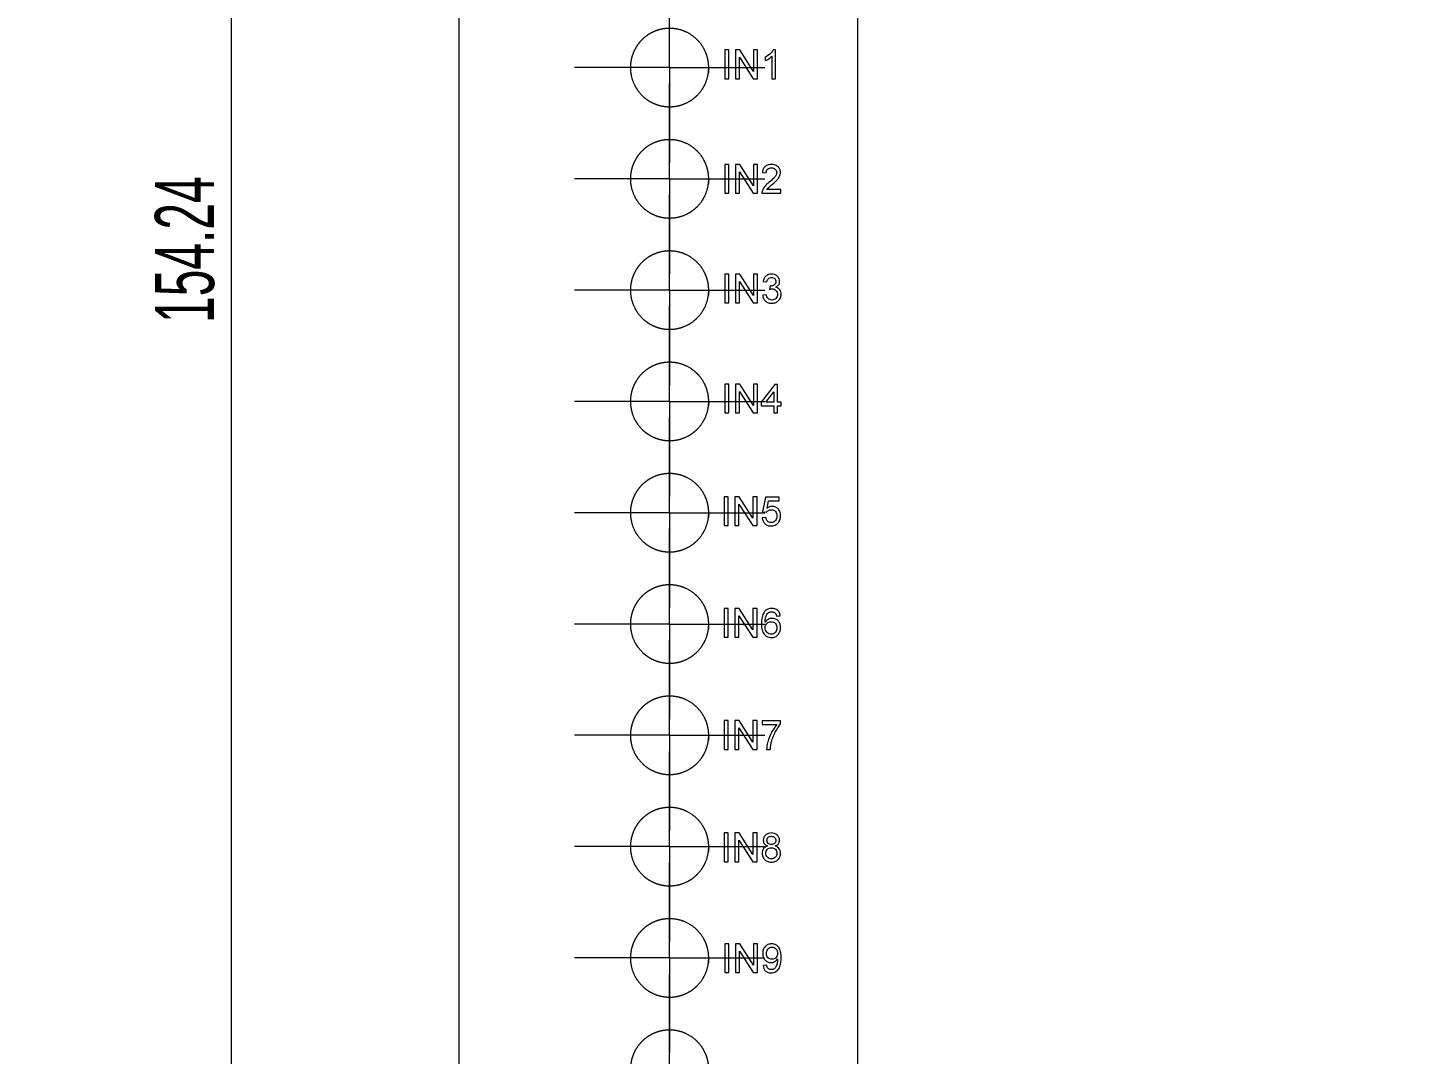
# Model space of a CAD drawing. Header units: millimetres. Extents: x -568 to 210, y 0 to 297.
# Drawn here: x 57.7 to 119.3, y 146.7 to 192.6 of the extents above; entities that cross this region are included whole.
import ezdxf

# ---------------------------------------------------------------- set-up
doc = ezdxf.new("R2010")
doc.units = ezdxf.units.MM
doc.styles.add('SLDTEXTSTYLE2', font='TXT', dxfattribs={"width": 0.605})
doc.dimstyles.new('SLDDIMSTYLE2', dxfattribs={"dimtxt": 2.568319, "dimasz": 3.5, "dimexe": 0, "dimexo": 0.0625, "dimgap": 0.64208, "dimtad": 2, "dimrnd": 1e-09, "dimzin": 12, "dimdsep": 46, "dimtxsty": 'SLDTEXTSTYLE2', "dimsah": 1, "dimcen": 0.09, "dimadec": 0, "dimazin": 0, "dimtfac": 1, "dimtofl": 0, "dimtmove": 0, "dimatfit": 3, "dimfxl": 1, "dimtolj": 1, "dimtzin": 12, "dimarcsym": 0})
doc.dimstyles.new('SLDDIMSTYLE4', dxfattribs={"dimtxt": 2.568319, "dimasz": 3.5, "dimexe": 0, "dimexo": 0.0625, "dimgap": 0.64208, "dimtad": 2, "dimrnd": 1e-09, "dimzin": 12, "dimdsep": 46, "dimtxsty": 'SLDTEXTSTYLE2', "dimblk1": 'NONE', "dimblk2": 'NONE', "dimsah": 1, "dimcen": 0.09, "dimadec": 0, "dimazin": 0, "dimtfac": 1, "dimtofl": 0, "dimtmove": 0, "dimatfit": 3, "dimldrblk": 'NONE', "dimfxl": 1, "dimtolj": 1, "dimtzin": 12, "dimarcsym": 0})

# ---------------------------------------------------------------- blocks, each defined once
blk = doc.blocks.new('*D5')
at = {"color": 7, "linetype": 'Continuous', "lineweight": 0}
for p, q in [((78.506, 255.585), (65.837, 255.585)), ((66.837, 255.585), (66.837, 101.342)), ((79.006, 101.342), (65.837, 101.342))]:
    blk.add_line(p, q, dxfattribs=at)
for points in [[(66.837, 255.585), (66.298, 252.085), (67.375, 252.085)], [(66.837, 101.342), (67.375, 104.842), (66.298, 104.842)]]:
    blk.add_solid(points, dxfattribs=at)
at = {"color": 7, "linetype": 'Continuous', "lineweight": 0, "insert": (63.426, 179.366), "char_height": 2.6458, "attachment_point": 1, "rotation": 90, "style": 'SLDTEXTSTYLE2'}
blk.add_mtext('154.24', dxfattribs=at)
blk = doc.blocks.new('SW_CENTERMARKSYMBOL_7')
at = {"color": 0, "linetype": 'Continuous', "lineweight": 0}
for p, q in [((0, 2.5), (0, 4.2494)), ((0, 0), (0, 2.5)), ((-2.5, 0), (-4.2494, 0)), ((0, 0), (-2.5, 0)), ((0, 0), (0, -2.5)), ((0, 0), (2.5, 0)), ((2.5, 0), (4.2494, 0)), ((0, -2.5), (0, -4.2494))]:
    blk.add_line(p, q, dxfattribs=at)
blk = doc.blocks.new('SW_CENTERMARKSYMBOL_8')
at = {"color": 0, "linetype": 'Continuous', "lineweight": 0}
for p, q in [((0, 2.5), (0, 4.2494)), ((0, 0), (0, 2.5)), ((-2.5, 0), (-4.2494, 0)), ((0, 0), (-2.5, 0)), ((0, 0), (0, -2.5)), ((0, 0), (2.5, 0)), ((2.5, 0), (4.2494, 0)), ((0, -2.5), (0, -4.2494))]:
    blk.add_line(p, q, dxfattribs=at)
blk = doc.blocks.new('SW_CENTERMARKSYMBOL_9')
at = {"color": 0, "linetype": 'Continuous', "lineweight": 0}
for p, q in [((0, 2.5), (0, 4.2494)), ((0, 0), (0, 2.5)), ((-2.5, 0), (-4.2494, 0)), ((0, 0), (-2.5, 0)), ((0, 0), (0, -2.5)), ((0, 0), (2.5, 0)), ((2.5, 0), (4.2494, 0)), ((0, -2.5), (0, -4.2494))]:
    blk.add_line(p, q, dxfattribs=at)
blk = doc.blocks.new('SW_CENTERMARKSYMBOL_10')
at = {"color": 0, "linetype": 'Continuous', "lineweight": 0}
for p, q in [((0, 2.5), (0, 4.2494)), ((0, 0), (0, 2.5)), ((-2.5, 0), (-4.2494, 0)), ((0, 0), (-2.5, 0)), ((0, 0), (0, -2.5)), ((0, 0), (2.5, 0)), ((2.5, 0), (4.2494, 0)), ((0, -2.5), (0, -4.2494))]:
    blk.add_line(p, q, dxfattribs=at)
blk = doc.blocks.new('SW_CENTERMARKSYMBOL_11')
at = {"color": 0, "linetype": 'Continuous', "lineweight": 0}
for p, q in [((0, 2.5), (0, 4.2494)), ((0, 0), (0, 2.5)), ((-2.5, 0), (-4.2494, 0)), ((0, 0), (-2.5, 0)), ((0, 0), (0, -2.5)), ((0, 0), (2.5, 0)), ((2.5, 0), (4.2494, 0)), ((0, -2.5), (0, -4.2494))]:
    blk.add_line(p, q, dxfattribs=at)
blk = doc.blocks.new('SW_CENTERMARKSYMBOL_12')
at = {"color": 0, "linetype": 'Continuous', "lineweight": 0}
for p, q in [((0, 2.5), (0, 4.2494)), ((0, 0), (0, 2.5)), ((-2.5, 0), (-4.2494, 0)), ((0, 0), (-2.5, 0)), ((0, 0), (0, -2.5)), ((0, 0), (2.5, 0)), ((2.5, 0), (4.2494, 0)), ((0, -2.5), (0, -4.2494))]:
    blk.add_line(p, q, dxfattribs=at)
blk = doc.blocks.new('SW_CENTERMARKSYMBOL_13')
at = {"color": 0, "linetype": 'Continuous', "lineweight": 0}
for p, q in [((0, 2.5), (0, 4.2494)), ((0, 0), (0, 2.5)), ((-2.5, 0), (-4.2494, 0)), ((0, 0), (-2.5, 0)), ((0, 0), (0, -2.5)), ((0, 0), (2.5, 0)), ((2.5, 0), (4.2494, 0)), ((0, -2.5), (0, -4.2494))]:
    blk.add_line(p, q, dxfattribs=at)
blk = doc.blocks.new('SW_CENTERMARKSYMBOL_14')
at = {"color": 0, "linetype": 'Continuous', "lineweight": 0}
for p, q in [((0, 2.5), (0, 4.2494)), ((0, 0), (0, 2.5)), ((-2.5, 0), (-4.2494, 0)), ((0, 0), (-2.5, 0)), ((0, 0), (0, -2.5)), ((0, 0), (2.5, 0)), ((2.5, 0), (4.2494, 0)), ((0, -2.5), (0, -4.2494))]:
    blk.add_line(p, q, dxfattribs=at)
blk = doc.blocks.new('SW_CENTERMARKSYMBOL_15')
at = {"color": 0, "linetype": 'Continuous', "lineweight": 0}
for p, q in [((0, 2.5), (0, 4.2494)), ((0, 0), (0, 2.5)), ((-2.5, 0), (-4.2494, 0)), ((0, 0), (-2.5, 0)), ((0, 0), (0, -2.5)), ((0, 0), (2.5, 0)), ((2.5, 0), (4.2494, 0)), ((0, -2.5), (0, -4.2494))]:
    blk.add_line(p, q, dxfattribs=at)
blk = doc.blocks.new('SW_CENTERMARKSYMBOL_28')
at = {"color": 0, "linetype": 'Continuous', "lineweight": 0}
for p, q in [((0, 2.5), (0, 4.2494)), ((0, 0), (0, 2.5)), ((-2.5, 0), (-4.2494, 0)), ((0, 0), (-2.5, 0)), ((0, 0), (0, -2.5)), ((0, 0), (2.5, 0)), ((2.5, 0), (4.2494, 0)), ((0, -2.5), (0, -4.2494))]:
    blk.add_line(p, q, dxfattribs=at)
blk = doc.blocks.new('*D37')
at = {"color": 7, "linetype": 'Continuous', "lineweight": 0, "attachment_point": 1, "rotation": 353.19613, "style": 'SLDTEXTSTYLE2'}
for s, insert, char_height in [('R', (122.812, 157.195), 2.646), ('719.48', (125.34, 156.894), 2.6458)]:
    blk.add_mtext(s, dxfattribs=dict(at, insert=insert, char_height=char_height))
blk = doc.blocks.new('_NONE')

msp = doc.modelspace()

# ---------------------------------------------------------------- linework, layer by layer
at = {"color": 7, "linetype": 'Continuous', "lineweight": 15}
for p, q in [((77.006, 236.185), (77.006, 104.291)), ((94.816, 236.185), (94.816, 104.291)), ((88.88, 191.553), (88.88, 190.269)), ((89.061, 191.553), (88.88, 191.553)), ((89.061, 190.269), (89.061, 191.553)), ((89.358, 191.553), (89.358, 190.269)), ((89.549, 191.553), (89.358, 191.553)), ((90.164, 190.595), (89.549, 191.553)), ((90.346, 191.553), (90.164, 191.553)), ((90.164, 191.553), (90.164, 190.595)), ((90.346, 190.269), (90.346, 191.553)), ((91.152, 191.553), (91.046, 191.553)), ((91.152, 190.269), (91.152, 191.553)), ((89.539, 191.227), (90.154, 190.269)), ((89.539, 190.269), (89.539, 191.227)), ((90.691, 191.232), (90.691, 191.081)), ((90.988, 191.27), (90.988, 190.269)), ((88.88, 190.269), (89.061, 190.269)), ((89.358, 190.269), (89.539, 190.269)), ((90.154, 190.269), (90.346, 190.269)), ((90.988, 190.269), (91.152, 190.269)), ((88.88, 186.439), (88.88, 185.155)), ((89.061, 186.439), (88.88, 186.439)), ((89.061, 185.155), (89.061, 186.439)), ((89.358, 186.439), (89.358, 185.155)), ((89.549, 186.439), (89.358, 186.439)), ((89.539, 186.114), (90.154, 185.155)), ((89.539, 185.155), (89.539, 186.114)), ((90.164, 185.481), (89.549, 186.439)), ((90.346, 186.439), (90.164, 186.439)), ((90.164, 186.439), (90.164, 185.481)), ((90.346, 185.155), (90.346, 186.439)), ((90.56, 186.077), (90.724, 186.061)), ((91.383, 185.32), (90.755, 185.32)), ((91.383, 185.155), (91.383, 185.32)), ((88.88, 185.155), (89.061, 185.155)), ((89.358, 185.155), (89.539, 185.155)), ((90.154, 185.155), (90.346, 185.155)), ((90.543, 185.155), (91.383, 185.155)), ((88.88, 181.545), (88.88, 180.261)), ((89.061, 181.545), (88.88, 181.545)), ((89.061, 180.261), (89.061, 181.545)), ((89.358, 181.545), (89.358, 180.261)), ((89.549, 181.545), (89.358, 181.545)), ((89.539, 181.219), (90.154, 180.261)), ((89.539, 180.261), (89.539, 181.219)), ((90.164, 180.587), (89.549, 181.545)), ((90.164, 181.545), (90.164, 180.587)), ((90.346, 181.545), (90.164, 181.545)), ((90.346, 180.261), (90.346, 181.545)), ((90.592, 181.216), (90.757, 181.199)), ((90.904, 181.018), (90.887, 180.87)), ((90.741, 180.623), (90.576, 180.606)), ((88.88, 180.261), (89.061, 180.261)), ((89.358, 180.261), (89.539, 180.261)), ((90.154, 180.261), (90.346, 180.261)), ((88.88, 176.637), (88.88, 175.353)), ((89.061, 176.637), (88.88, 176.637)), ((89.061, 175.353), (89.061, 176.637)), ((89.358, 176.637), (89.358, 175.353)), ((89.549, 176.637), (89.358, 176.637)), ((89.539, 176.311), (90.154, 175.353)), ((89.539, 175.353), (89.539, 176.311)), ((90.164, 175.679), (89.549, 176.637)), ((90.164, 176.637), (90.164, 175.679)), ((90.346, 176.637), (90.164, 176.637)), ((90.346, 175.353), (90.346, 176.637)), ((91.119, 176.621), (90.51, 175.83)), ((90.713, 175.83), (91.07, 176.293)), ((91.07, 176.293), (91.07, 175.83)), ((91.235, 176.621), (91.119, 176.621)), ((91.235, 175.83), (91.235, 176.621)), ((90.51, 175.83), (90.51, 175.666)), ((90.51, 175.666), (91.07, 175.666)), ((91.07, 175.83), (90.713, 175.83)), ((91.07, 175.666), (91.07, 175.353)), ((91.399, 175.83), (91.235, 175.83)), ((91.235, 175.666), (91.399, 175.666)), ((91.235, 175.353), (91.235, 175.666)), ((91.399, 175.666), (91.399, 175.83)), ((88.88, 175.353), (89.061, 175.353)), ((89.358, 175.353), (89.539, 175.353)), ((90.154, 175.353), (90.346, 175.353)), ((91.07, 175.353), (91.235, 175.353)), ((88.857, 171.606), (88.857, 170.322)), ((89.038, 171.606), (88.857, 171.606)), ((89.038, 170.322), (89.038, 171.606)), ((89.526, 171.606), (89.335, 171.606)), ((89.335, 171.606), (89.335, 170.322)), ((89.516, 171.28), (90.131, 170.322)), ((89.516, 170.322), (89.516, 171.28)), ((90.141, 170.647), (89.526, 171.606)), ((90.323, 171.606), (90.141, 171.606)), ((90.141, 171.606), (90.141, 170.647)), ((90.323, 170.322), (90.323, 171.606)), ((90.701, 171.589), (90.57, 170.931)), ((91.31, 171.589), (90.701, 171.589)), ((90.77, 171.092), (90.836, 171.425)), ((90.836, 171.425), (91.31, 171.425)), ((91.31, 171.425), (91.31, 171.589)), ((90.718, 170.684), (90.553, 170.667)), ((90.57, 170.931), (90.734, 170.914)), ((88.857, 170.322), (89.038, 170.322)), ((89.335, 170.322), (89.516, 170.322)), ((90.131, 170.322), (90.323, 170.322)), ((89.038, 166.626), (88.857, 166.626)), ((88.857, 166.626), (88.857, 165.342)), ((89.038, 165.342), (89.038, 166.626)), ((89.526, 166.626), (89.335, 166.626)), ((89.335, 166.626), (89.335, 165.342)), ((89.516, 166.3), (90.131, 165.342)), ((89.516, 165.342), (89.516, 166.3)), ((90.141, 165.667), (89.526, 166.626)), ((90.141, 166.626), (90.141, 165.667)), ((90.323, 166.626), (90.141, 166.626)), ((90.323, 165.342), (90.323, 166.626)), ((91.195, 166.28), (91.36, 166.296)), ((88.857, 165.342), (89.038, 165.342)), ((89.335, 165.342), (89.516, 165.342)), ((90.131, 165.342), (90.323, 165.342)), ((88.857, 161.617), (88.857, 160.333)), ((89.038, 161.617), (88.857, 161.617)), ((89.038, 160.333), (89.038, 161.617)), ((89.335, 161.617), (89.335, 160.333)), ((89.526, 161.617), (89.335, 161.617)), ((89.516, 161.291), (90.131, 160.333)), ((89.516, 160.333), (89.516, 161.291)), ((90.141, 160.659), (89.526, 161.617)), ((90.141, 161.617), (90.141, 160.659)), ((90.323, 161.617), (90.141, 161.617)), ((90.323, 160.333), (90.323, 161.617)), ((90.553, 161.601), (90.553, 161.436)), ((91.376, 161.601), (90.553, 161.601)), ((90.553, 161.436), (91.212, 161.436)), ((91.376, 161.467), (91.376, 161.601)), ((88.857, 160.333), (89.038, 160.333)), ((89.335, 160.333), (89.516, 160.333)), ((90.131, 160.333), (90.323, 160.333)), ((90.751, 160.333), (90.915, 160.333)), ((89.038, 156.601), (88.857, 156.601)), ((88.857, 156.601), (88.857, 155.317)), ((89.038, 155.317), (89.038, 156.601)), ((89.526, 156.601), (89.335, 156.601)), ((89.335, 156.601), (89.335, 155.317)), ((90.141, 155.643), (89.526, 156.601)), ((90.141, 156.601), (90.141, 155.643)), ((90.323, 156.601), (90.141, 156.601)), ((90.323, 155.317), (90.323, 156.601)), ((89.516, 156.275), (90.131, 155.317)), ((89.516, 155.317), (89.516, 156.275)), ((88.857, 155.317), (89.038, 155.317)), ((89.335, 155.317), (89.516, 155.317)), ((90.131, 155.317), (90.323, 155.317)), ((89.061, 151.653), (88.88, 151.653)), ((88.88, 151.653), (88.88, 150.368)), ((89.061, 150.368), (89.061, 151.653)), ((89.549, 151.653), (89.358, 151.653)), ((89.358, 151.653), (89.358, 150.368)), ((90.164, 150.694), (89.549, 151.653)), ((90.346, 151.653), (90.164, 151.653)), ((90.164, 151.653), (90.164, 150.694)), ((90.346, 150.368), (90.346, 151.653)), ((89.539, 151.327), (90.154, 150.368)), ((89.539, 150.368), (89.539, 151.327)), ((88.88, 150.368), (89.061, 150.368)), ((89.358, 150.368), (89.539, 150.368)), ((90.154, 150.368), (90.346, 150.368)), ((90.757, 150.698), (90.592, 150.681))]:
    msp.add_line(p, q, dxfattribs=at)
for points, knots in [([(88.165, 190.537), (88.165, 190.883), (88.154, 190.997), (88.109, 191.22), (88.076, 191.331), (87.988, 191.543), (87.934, 191.644), (87.808, 191.834), (87.734, 191.924), (87.492, 192.166), (87.297, 192.297), (86.875, 192.471), (86.645, 192.517), (86.302, 192.517), (86.186, 192.506), (85.962, 192.461), (85.853, 192.428), (85.641, 192.341), (85.538, 192.286), (85.349, 192.159), (85.26, 192.087), (85.097, 191.923), (85.024, 191.835), (84.898, 191.645), (84.843, 191.543), (84.755, 191.331), (84.722, 191.222), (84.678, 190.998), (84.666, 190.883), (84.666, 190.54), (84.712, 190.31), (84.886, 189.89), (85.016, 189.694), (85.257, 189.452), (85.347, 189.378), (85.538, 189.251), (85.638, 189.197), (85.85, 189.109), (85.961, 189.075), (86.185, 189.03), (86.298, 189.019), (86.645, 189.018), (86.872, 189.064), (87.191, 189.196), (87.291, 189.249), (87.481, 189.376), (87.572, 189.45), (87.814, 189.692), (87.944, 189.887), (88.119, 190.308), (88.165, 190.537), (88.165, 190.883)], [-0.0625, -0.0625, 0, 0, 0.03125, 0.03125, 0.0625, 0.0625, 0.09375, 0.09375, 0.125, 0.125, 0.1875, 0.1875, 0.25, 0.25, 0.28125, 0.28125, 0.3125, 0.3125, 0.34375, 0.34375, 0.375, 0.375, 0.40625, 0.40625, 0.4375, 0.4375, 0.46875, 0.46875, 0.5, 0.5, 0.5625, 0.5625, 0.625, 0.625, 0.65625, 0.65625, 0.6875, 0.6875, 0.71875, 0.71875, 0.75, 0.75, 0.8125, 0.8125, 0.84375, 0.84375, 0.875, 0.875, 0.9375, 0.9375, 1, 1, 1.03125, 1.03125]), ([(88.165, 185.569), (88.165, 185.915), (88.154, 186.029), (88.109, 186.252), (88.076, 186.363), (87.988, 186.575), (87.935, 186.675), (87.808, 186.866), (87.734, 186.956), (87.492, 187.198), (87.297, 187.328), (86.875, 187.503), (86.645, 187.549), (86.302, 187.549), (86.186, 187.538), (85.962, 187.493), (85.852, 187.46), (85.641, 187.373), (85.538, 187.318), (85.348, 187.191), (85.26, 187.118), (85.097, 186.955), (85.024, 186.867), (84.898, 186.677), (84.843, 186.575), (84.755, 186.363), (84.722, 186.254), (84.678, 186.03), (84.666, 185.914), (84.666, 185.572), (84.712, 185.343), (84.886, 184.922), (85.016, 184.726), (85.257, 184.484), (85.347, 184.41), (85.537, 184.283), (85.638, 184.229), (85.849, 184.141), (85.961, 184.107), (86.185, 184.062), (86.298, 184.051), (86.645, 184.05), (86.872, 184.096), (87.191, 184.228), (87.291, 184.281), (87.482, 184.408), (87.572, 184.482), (87.814, 184.724), (87.944, 184.919), (88.119, 185.34), (88.165, 185.569), (88.165, 185.915)], [-0.0625, -0.0625, 0, 0, 0.03125, 0.03125, 0.0625, 0.0625, 0.09375, 0.09375, 0.125, 0.125, 0.1875, 0.1875, 0.25, 0.25, 0.28125, 0.28125, 0.3125, 0.3125, 0.34375, 0.34375, 0.375, 0.375, 0.40625, 0.40625, 0.4375, 0.4375, 0.46875, 0.46875, 0.5, 0.5, 0.5625, 0.5625, 0.625, 0.625, 0.65625, 0.65625, 0.6875, 0.6875, 0.71875, 0.71875, 0.75, 0.75, 0.8125, 0.8125, 0.84375, 0.84375, 0.875, 0.875, 0.9375, 0.9375, 1, 1, 1.03125, 1.03125]), ([(90.971, 186.439), (90.92, 186.438), (90.869, 186.434), (90.771, 186.406), (90.724, 186.382), (90.646, 186.315), (90.616, 186.273), (90.575, 186.179), (90.566, 186.128), (90.56, 186.077)], [0, 0, 0, 0, 0.25, 0.25, 0.5, 0.5, 0.75, 0.75, 1, 1, 1, 1]), ([(90.724, 186.061), (90.725, 186.092), (90.729, 186.123), (90.751, 186.183), (90.769, 186.21), (90.815, 186.252), (90.843, 186.268), (90.904, 186.288), (90.936, 186.291), (90.968, 186.291)], [0, 0, 0, 0, 0.25, 0.25, 0.5, 0.5, 0.75, 0.75, 1, 1, 1, 1]), ([(91.202, 186.083), (91.2, 186.035), (91.185, 185.988), (91.137, 185.904), (91.105, 185.867), (91.004, 185.762), (90.931, 185.698), (90.856, 185.636)], [0, 0, 0, 0, 0.25, 0.25, 0.5, 0.5, 1, 1, 1, 1]), ([(90.968, 186.291), (90.997, 186.291), (91.026, 186.288), (91.081, 186.271), (91.107, 186.257), (91.152, 186.218), (91.171, 186.195), (91.196, 186.142), (91.201, 186.113), (91.202, 186.083)], [0, 0, 0, 0, 0.25, 0.25, 0.5, 0.5, 0.75, 0.75, 1, 1, 1, 1]), ([(91.366, 186.085), (91.365, 186.135), (91.358, 186.185), (91.316, 186.275), (91.286, 186.315), (91.211, 186.381), (91.166, 186.405), (91.071, 186.434), (91.021, 186.439), (90.971, 186.439)], [0, 0, 0, 0, 0.25, 0.25, 0.5, 0.5, 0.75, 0.75, 1, 1, 1, 1]), ([(91.01, 185.558), (91.094, 185.63), (91.178, 185.7), (91.282, 185.829), (91.312, 185.874), (91.355, 185.976), (91.365, 186.03), (91.366, 186.085)], [0, 0, 0, 0, 0.5, 0.5, 0.75, 0.75, 1, 1, 1, 1]), ([(90.56, 185.27), (90.557, 185.26), (90.554, 185.251), (90.552, 185.242), (90.55, 185.232), (90.548, 185.223), (90.547, 185.213), (90.544, 185.194), (90.543, 185.175), (90.543, 185.155)], [0, 0, 0, 0, 0.0000290861, 0.0000290861, 0.0000290861, 0.0000582238, 0.0000582238, 0.0000582238, 0.0001165224, 0.0001165224, 0.0001165224, 0.0001165224]), ([(90.856, 185.636), (90.794, 185.586), (90.733, 185.534), (90.627, 185.413), (90.588, 185.345), (90.56, 185.27)], [0, 0, 0, 0, 0.5, 0.5, 1, 1, 1, 1]), ([(90.755, 185.32), (90.772, 185.343), (90.79, 185.367), (90.811, 185.387), (90.831, 185.408), (90.854, 185.427), (90.876, 185.446), (90.92, 185.484), (90.965, 185.521), (91.01, 185.558)], [0, 0, 0, 0, 0.0000880174, 0.0000880174, 0.0000880174, 0.0001757974, 0.0001757974, 0.0001757974, 0.0003499601, 0.0003499601, 0.0003499601, 0.0003499601]), ([(88.165, 180.601), (88.165, 180.947), (88.154, 181.061), (88.109, 181.284), (88.076, 181.395), (87.988, 181.607), (87.935, 181.707), (87.808, 181.897), (87.734, 181.987), (87.492, 182.23), (87.297, 182.36), (86.876, 182.535), (86.645, 182.581), (86.302, 182.581), (86.186, 182.57), (85.962, 182.525), (85.852, 182.492), (85.64, 182.404), (85.538, 182.35), (85.348, 182.223), (85.26, 182.15), (85.097, 181.987), (85.024, 181.898), (84.898, 181.709), (84.843, 181.607), (84.755, 181.395), (84.722, 181.286), (84.678, 181.062), (84.666, 180.946), (84.666, 180.604), (84.712, 180.375), (84.886, 179.954), (85.016, 179.759), (85.257, 179.516), (85.347, 179.442), (85.537, 179.315), (85.638, 179.261), (85.849, 179.173), (85.961, 179.139), (86.185, 179.094), (86.298, 179.083), (86.645, 179.082), (86.872, 179.128), (87.191, 179.26), (87.292, 179.313), (87.482, 179.44), (87.572, 179.514), (87.814, 179.756), (87.944, 179.951), (88.119, 180.372), (88.165, 180.601), (88.165, 180.947)], [-0.0625, -0.0625, 0, 0, 0.03125, 0.03125, 0.0625, 0.0625, 0.09375, 0.09375, 0.125, 0.125, 0.1875, 0.1875, 0.25, 0.25, 0.28125, 0.28125, 0.3125, 0.3125, 0.34375, 0.34375, 0.375, 0.375, 0.40625, 0.40625, 0.4375, 0.4375, 0.46875, 0.46875, 0.5, 0.5, 0.5625, 0.5625, 0.625, 0.625, 0.65625, 0.65625, 0.6875, 0.6875, 0.71875, 0.71875, 0.75, 0.75, 0.8125, 0.8125, 0.84375, 0.84375, 0.875, 0.875, 0.9375, 0.9375, 1, 1, 1.03125, 1.03125]), ([(90.968, 181.545), (90.922, 181.544), (90.877, 181.539), (90.79, 181.509), (90.75, 181.486), (90.682, 181.424), (90.654, 181.387), (90.614, 181.305), (90.602, 181.261), (90.592, 181.216)], [0, 0, 0, 0, 0.25, 0.25, 0.5, 0.5, 0.75, 0.75, 1, 1, 1, 1]), ([(90.757, 181.199), (90.767, 181.252), (90.785, 181.305), (90.845, 181.361), (90.868, 181.375), (90.919, 181.393), (90.946, 181.396), (90.973, 181.397)], [0, 0, 0, 0, 0.5, 0.5, 0.75, 0.75, 1, 1, 1, 1]), ([(90.928, 181.016), (90.926, 181.016), (90.924, 181.016), (90.922, 181.017), (90.92, 181.017), (90.918, 181.017), (90.916, 181.017), (90.912, 181.017), (90.908, 181.018), (90.904, 181.018)], [0, 0, 0, 0, 0.00000593754, 0.00000593754, 0.00000593754, 0.00001187594, 0.00001187594, 0.00001187594, 0.00002374416, 0.00002374416, 0.00002374416, 0.00002374416]), ([(91.169, 181.213), (91.168, 181.184), (91.164, 181.155), (91.139, 181.102), (91.119, 181.08), (91.07, 181.048), (91.043, 181.036), (90.987, 181.02), (90.957, 181.017), (90.928, 181.016)], [0, 0, 0, 0, 0.25, 0.25, 0.5, 0.5, 0.75, 0.75, 1, 1, 1, 1]), ([(91.333, 181.218), (91.332, 181.264), (91.323, 181.309), (91.285, 181.391), (91.257, 181.429), (91.187, 181.487), (91.146, 181.509), (91.06, 181.538), (91.014, 181.543), (90.968, 181.545)], [0, 0, 0, 0, 0.25, 0.25, 0.5, 0.5, 0.75, 0.75, 1, 1, 1, 1]), ([(90.973, 181.397), (91.024, 181.396), (91.074, 181.381), (91.13, 181.33), (91.145, 181.309), (91.164, 181.263), (91.168, 181.238), (91.169, 181.213)], [0, 0, 0, 0, 0.5, 0.5, 0.75, 0.75, 1, 1, 1, 1]), ([(91.158, 180.964), (91.207, 180.988), (91.254, 181.019), (91.301, 181.086), (91.313, 181.111), (91.33, 181.164), (91.332, 181.191), (91.333, 181.218)], [0, 0, 0, 0, 0.5, 0.5, 0.75, 0.75, 1, 1, 1, 1]), ([(91.399, 180.647), (91.399, 180.683), (91.395, 180.719), (91.376, 180.788), (91.36, 180.821), (91.316, 180.879), (91.29, 180.904), (91.228, 180.942), (91.194, 180.955), (91.158, 180.964)], [0, 0, 0, 0, 0.25, 0.25, 0.5, 0.5, 0.75, 0.75, 1, 1, 1, 1]), ([(90.576, 180.606), (90.582, 180.557), (90.592, 180.509), (90.635, 180.418), (90.664, 180.379), (90.738, 180.311), (90.781, 180.285), (90.875, 180.251), (90.925, 180.245), (90.976, 180.244)], [0, 0, 0, 0, 0.25, 0.25, 0.5, 0.5, 0.75, 0.75, 1, 1, 1, 1]), ([(90.981, 180.392), (90.951, 180.393), (90.92, 180.397), (90.862, 180.417), (90.835, 180.434), (90.773, 180.502), (90.754, 180.563), (90.741, 180.623)], [0, 0, 0, 0, 0.25, 0.25, 0.5, 0.5, 1, 1, 1, 1]), ([(90.887, 180.87), (90.896, 180.872), (90.905, 180.875), (90.914, 180.877), (90.922, 180.879), (90.931, 180.88), (90.94, 180.882), (90.958, 180.885), (90.976, 180.887), (90.994, 180.887)], [0, 0, 0, 0, 0.0000270993, 0.0000270993, 0.0000270993, 0.0000542174, 0.0000542174, 0.0000542174, 0.0001083195, 0.0001083195, 0.0001083195, 0.0001083195]), ([(90.976, 180.244), (91.03, 180.245), (91.084, 180.252), (91.187, 180.29), (91.234, 180.319), (91.313, 180.394), (91.347, 180.439), (91.389, 180.538), (91.398, 180.592), (91.399, 180.647)], [0, 0, 0, 0, 0.25, 0.25, 0.5, 0.5, 0.75, 0.75, 1, 1, 1, 1]), ([(91.235, 180.648), (91.234, 180.615), (91.23, 180.581), (91.206, 180.518), (91.187, 180.489), (91.141, 180.44), (91.112, 180.422), (91.049, 180.397), (91.015, 180.393), (90.981, 180.392)], [0, 0, 0, 0, 0.25, 0.25, 0.5, 0.5, 0.75, 0.75, 1, 1, 1, 1]), ([(90.994, 180.887), (91.026, 180.887), (91.057, 180.883), (91.117, 180.86), (91.144, 180.843), (91.188, 180.798), (91.207, 180.771), (91.23, 180.712), (91.234, 180.68), (91.235, 180.648)], [0, 0, 0, 0, 0.25, 0.25, 0.5, 0.5, 0.75, 0.75, 1, 1, 1, 1]), ([(88.165, 175.633), (88.165, 175.979), (88.154, 176.093), (88.109, 176.316), (88.076, 176.427), (87.988, 176.639), (87.935, 176.739), (87.808, 176.929), (87.734, 177.019), (87.492, 177.262), (87.297, 177.392), (86.876, 177.567), (86.645, 177.613), (86.302, 177.613), (86.186, 177.602), (85.961, 177.557), (85.852, 177.524), (85.64, 177.436), (85.538, 177.381), (85.348, 177.255), (85.26, 177.182), (85.096, 177.019), (85.024, 176.93), (84.898, 176.741), (84.843, 176.639), (84.755, 176.427), (84.722, 176.318), (84.678, 176.094), (84.666, 175.978), (84.666, 175.636), (84.712, 175.407), (84.885, 174.986), (85.015, 174.791), (85.257, 174.548), (85.347, 174.474), (85.537, 174.347), (85.637, 174.293), (85.849, 174.205), (85.961, 174.171), (86.185, 174.126), (86.298, 174.115), (86.645, 174.114), (86.872, 174.16), (87.191, 174.292), (87.292, 174.345), (87.482, 174.472), (87.572, 174.546), (87.814, 174.789), (87.944, 174.984), (88.119, 175.404), (88.165, 175.633), (88.165, 175.979)], [-0.0625, -0.0625, 0, 0, 0.03125, 0.03125, 0.0625, 0.0625, 0.09375, 0.09375, 0.125, 0.125, 0.1875, 0.1875, 0.25, 0.25, 0.28125, 0.28125, 0.3125, 0.3125, 0.34375, 0.34375, 0.375, 0.375, 0.40625, 0.40625, 0.4375, 0.4375, 0.46875, 0.46875, 0.5, 0.5, 0.5625, 0.5625, 0.625, 0.625, 0.65625, 0.65625, 0.6875, 0.6875, 0.71875, 0.71875, 0.75, 0.75, 0.8125, 0.8125, 0.84375, 0.84375, 0.875, 0.875, 0.9375, 0.9375, 1, 1, 1.03125, 1.03125]), ([(88.165, 170.665), (88.165, 171.011), (88.154, 171.125), (88.109, 171.348), (88.076, 171.459), (87.988, 171.67), (87.935, 171.771), (87.808, 171.961), (87.734, 172.051), (87.493, 172.293), (87.297, 172.424), (86.876, 172.599), (86.645, 172.645), (86.302, 172.645), (86.186, 172.634), (85.961, 172.589), (85.852, 172.556), (85.64, 172.468), (85.537, 172.413), (85.348, 172.286), (85.259, 172.214), (85.096, 172.05), (85.024, 171.962), (84.897, 171.772), (84.843, 171.67), (84.755, 171.459), (84.722, 171.35), (84.678, 171.126), (84.666, 171.01), (84.666, 170.668), (84.712, 170.439), (84.885, 170.018), (85.015, 169.823), (85.257, 169.581), (85.346, 169.507), (85.537, 169.379), (85.637, 169.325), (85.849, 169.237), (85.96, 169.203), (86.185, 169.158), (86.298, 169.147), (86.645, 169.146), (86.873, 169.192), (87.191, 169.324), (87.292, 169.378), (87.482, 169.505), (87.572, 169.578), (87.814, 169.821), (87.944, 170.016), (88.119, 170.436), (88.165, 170.665), (88.165, 171.011)], [-0.0625, -0.0625, 0, 0, 0.03125, 0.03125, 0.0625, 0.0625, 0.09375, 0.09375, 0.125, 0.125, 0.1875, 0.1875, 0.25, 0.25, 0.28125, 0.28125, 0.3125, 0.3125, 0.34375, 0.34375, 0.375, 0.375, 0.40625, 0.40625, 0.4375, 0.4375, 0.46875, 0.46875, 0.5, 0.5, 0.5625, 0.5625, 0.625, 0.625, 0.65625, 0.65625, 0.6875, 0.6875, 0.71875, 0.71875, 0.75, 0.75, 0.8125, 0.8125, 0.84375, 0.84375, 0.875, 0.875, 0.9375, 0.9375, 1, 1, 1.03125, 1.03125]), ([(90.999, 171.178), (90.958, 171.177), (90.916, 171.169), (90.839, 171.139), (90.804, 171.117), (90.77, 171.092)], [0, 0, 0, 0, 0.5, 0.5, 1, 1, 1, 1]), ([(91.376, 170.762), (91.375, 170.814), (91.369, 170.866), (91.337, 170.964), (91.311, 171.011), (91.242, 171.09), (91.2, 171.123), (91.105, 171.168), (91.052, 171.176), (90.999, 171.178)], [0, 0, 0, 0, 0.25, 0.25, 0.5, 0.5, 0.75, 0.75, 1, 1, 1, 1]), ([(90.553, 170.667), (90.559, 170.618), (90.569, 170.569), (90.61, 170.478), (90.64, 170.437), (90.713, 170.369), (90.757, 170.344), (90.851, 170.312), (90.902, 170.306), (90.952, 170.305)], [0, 0, 0, 0, 0.25, 0.25, 0.5, 0.5, 0.75, 0.75, 1, 1, 1, 1]), ([(90.953, 170.453), (90.923, 170.454), (90.892, 170.457), (90.834, 170.479), (90.808, 170.496), (90.747, 170.563), (90.728, 170.624), (90.718, 170.684)], [0, 0, 0, 0, 0.25, 0.25, 0.5, 0.5, 1, 1, 1, 1]), ([(90.734, 170.914), (90.759, 170.95), (90.79, 170.981), (90.866, 171.022), (90.91, 171.028), (90.954, 171.029)], [0, 0, 0, 0, 0.5, 0.5, 1, 1, 1, 1]), ([(91.212, 170.752), (91.211, 170.715), (91.208, 170.678), (91.188, 170.607), (91.172, 170.573), (91.126, 170.513), (91.096, 170.489), (91.028, 170.46), (90.991, 170.454), (90.953, 170.453)], [0, 0, 0, 0, 0.25, 0.25, 0.5, 0.5, 0.75, 0.75, 1, 1, 1, 1]), ([(90.954, 171.029), (90.99, 171.028), (91.025, 171.025), (91.093, 171.002), (91.124, 170.981), (91.171, 170.926), (91.188, 170.894), (91.208, 170.824), (91.211, 170.788), (91.212, 170.752)], [0, 0, 0, 0, 0.25, 0.25, 0.5, 0.5, 0.75, 0.75, 1, 1, 1, 1]), ([(91.278, 170.461), (91.31, 170.504), (91.337, 170.552), (91.369, 170.654), (91.375, 170.708), (91.376, 170.762)], [0, 0, 0, 0, 0.5, 0.5, 1, 1, 1, 1]), ([(90.952, 170.305), (91.015, 170.306), (91.078, 170.316), (91.162, 170.356), (91.189, 170.373), (91.237, 170.413), (91.258, 170.437), (91.278, 170.461)], [0, 0, 0, 0, 0.5, 0.5, 0.75, 0.75, 1, 1, 1, 1]), ([(88.165, 165.697), (88.165, 166.043), (88.154, 166.157), (88.11, 166.38), (88.076, 166.491), (87.989, 166.702), (87.935, 166.803), (87.808, 166.993), (87.735, 167.083), (87.493, 167.325), (87.298, 167.456), (86.876, 167.631), (86.645, 167.677), (86.302, 167.677), (86.186, 167.666), (85.961, 167.621), (85.852, 167.588), (85.64, 167.5), (85.537, 167.445), (85.348, 167.318), (85.259, 167.246), (85.096, 167.082), (85.024, 166.994), (84.897, 166.804), (84.843, 166.702), (84.755, 166.49), (84.722, 166.381), (84.678, 166.158), (84.666, 166.042), (84.666, 165.7), (84.712, 165.471), (84.885, 165.05), (85.015, 164.855), (85.256, 164.613), (85.346, 164.539), (85.537, 164.411), (85.637, 164.357), (85.849, 164.269), (85.96, 164.235), (86.184, 164.19), (86.298, 164.179), (86.645, 164.178), (86.873, 164.224), (87.192, 164.356), (87.292, 164.41), (87.482, 164.537), (87.572, 164.611), (87.815, 164.853), (87.945, 165.048), (88.119, 165.468), (88.165, 165.697), (88.165, 166.043)], [-0.0625, -0.0625, 0, 0, 0.03125, 0.03125, 0.0625, 0.0625, 0.09375, 0.09375, 0.125, 0.125, 0.1875, 0.1875, 0.25, 0.25, 0.28125, 0.28125, 0.3125, 0.3125, 0.34375, 0.34375, 0.375, 0.375, 0.40625, 0.40625, 0.4375, 0.4375, 0.46875, 0.46875, 0.5, 0.5, 0.5625, 0.5625, 0.625, 0.625, 0.65625, 0.65625, 0.6875, 0.6875, 0.71875, 0.71875, 0.75, 0.75, 0.8125, 0.8125, 0.84375, 0.84375, 0.875, 0.875, 0.9375, 0.9375, 1, 1, 1.03125, 1.03125]), ([(90.66, 166.48), (90.601, 166.405), (90.566, 166.316), (90.527, 166.132), (90.521, 166.037), (90.52, 165.943)], [0, 0, 0, 0, 0.5, 0.5, 1, 1, 1, 1]), ([(90.989, 166.626), (90.927, 166.624), (90.864, 166.615), (90.779, 166.579), (90.751, 166.563), (90.702, 166.525), (90.681, 166.503), (90.66, 166.48)], [0, 0, 0, 0, 0.5, 0.5, 0.75, 0.75, 1, 1, 1, 1]), ([(90.685, 166.012), (90.686, 166.091), (90.69, 166.17), (90.722, 166.284), (90.739, 166.319), (90.781, 166.386), (90.808, 166.414), (90.838, 166.439)], [0, 0, 0, 0, 0.5, 0.5, 0.75, 0.75, 1, 1, 1, 1]), ([(90.838, 166.439), (90.849, 166.445), (90.86, 166.451), (90.871, 166.456), (90.882, 166.461), (90.894, 166.465), (90.906, 166.468), (90.929, 166.474), (90.954, 166.477), (90.978, 166.477)], [0, 0, 0, 0, 0.0000368946, 0.0000368946, 0.0000368946, 0.0000739341, 0.0000739341, 0.0000739341, 0.0001474857, 0.0001474857, 0.0001474857, 0.0001474857]), ([(90.978, 166.477), (91.008, 166.477), (91.037, 166.472), (91.091, 166.45), (91.115, 166.432), (91.136, 166.412)], [0, 0, 0, 0, 0.5, 0.5, 1, 1, 1, 1]), ([(91.36, 166.296), (91.353, 166.342), (91.343, 166.386), (91.305, 166.468), (91.277, 166.506), (91.209, 166.568), (91.168, 166.591), (91.081, 166.62), (91.035, 166.625), (90.989, 166.626)], [0, 0, 0, 0, 0.25, 0.25, 0.5, 0.5, 0.75, 0.75, 1, 1, 1, 1]), ([(91.136, 166.412), (91.143, 166.402), (91.151, 166.393), (91.157, 166.382), (91.164, 166.372), (91.169, 166.36), (91.174, 166.349), (91.183, 166.327), (91.189, 166.303), (91.195, 166.28)], [0, 0, 0, 0, 0.0000367447, 0.0000367447, 0.0000367447, 0.0000735261, 0.0000735261, 0.0000735261, 0.0001464792, 0.0001464792, 0.0001464792, 0.0001464792]), ([(90.52, 165.943), (90.521, 165.87), (90.525, 165.798), (90.549, 165.656), (90.57, 165.586), (90.644, 165.461), (90.698, 165.409), (90.793, 165.358), (90.827, 165.345), (90.898, 165.329), (90.934, 165.326), (90.97, 165.325)], [0, 0, 0, 0, 0.25, 0.25, 0.5, 0.5, 0.75, 0.75, 0.875, 0.875, 1, 1, 1, 1]), ([(90.997, 166.181), (90.966, 166.18), (90.935, 166.178), (90.875, 166.163), (90.846, 166.151), (90.792, 166.122), (90.767, 166.105), (90.721, 166.062), (90.703, 166.037), (90.685, 166.012)], [0, 0, 0, 0, 0.25, 0.25, 0.5, 0.5, 0.75, 0.75, 1, 1, 1, 1]), ([(90.685, 165.768), (90.686, 165.803), (90.69, 165.838), (90.715, 165.904), (90.735, 165.933), (90.785, 165.982), (90.815, 166.002), (90.88, 166.027), (90.916, 166.032), (90.951, 166.033)], [0, 0, 0, 0, 0.25, 0.25, 0.5, 0.5, 0.75, 0.75, 1, 1, 1, 1]), ([(90.958, 165.473), (90.92, 165.474), (90.883, 165.48), (90.814, 165.509), (90.783, 165.532), (90.735, 165.589), (90.716, 165.623), (90.691, 165.693), (90.686, 165.73), (90.685, 165.768)], [0, 0, 0, 0, 0.25, 0.25, 0.5, 0.5, 0.75, 0.75, 1, 1, 1, 1]), ([(90.951, 166.033), (90.987, 166.032), (91.022, 166.028), (91.089, 166.004), (91.12, 165.983), (91.168, 165.931), (91.186, 165.899), (91.208, 165.831), (91.211, 165.795), (91.212, 165.759)], [0, 0, 0, 0, 0.25, 0.25, 0.5, 0.5, 0.75, 0.75, 1, 1, 1, 1]), ([(91.212, 165.759), (91.211, 165.723), (91.208, 165.688), (91.188, 165.619), (91.171, 165.586), (91.125, 165.531), (91.096, 165.508), (91.03, 165.479), (90.994, 165.474), (90.958, 165.473)], [0, 0, 0, 0, 0.25, 0.25, 0.5, 0.5, 0.75, 0.75, 1, 1, 1, 1]), ([(90.97, 165.325), (91.027, 165.326), (91.083, 165.335), (91.185, 165.38), (91.232, 165.412), (91.303, 165.498), (91.331, 165.547), (91.367, 165.652), (91.374, 165.708), (91.376, 165.764)], [0, 0, 0, 0, 0.25, 0.25, 0.5, 0.5, 0.75, 0.75, 1, 1, 1, 1]), ([(91.376, 165.764), (91.375, 165.817), (91.369, 165.869), (91.337, 165.968), (91.31, 166.014), (91.24, 166.094), (91.198, 166.127), (91.102, 166.171), (91.05, 166.18), (90.997, 166.181)], [0, 0, 0, 0, 0.25, 0.25, 0.5, 0.5, 0.75, 0.75, 1, 1, 1, 1]), ([(88.165, 160.729), (88.165, 161.075), (88.154, 161.188), (88.11, 161.412), (88.076, 161.522), (87.989, 161.734), (87.935, 161.834), (87.809, 162.024), (87.735, 162.114), (87.493, 162.357), (87.298, 162.488), (86.876, 162.663), (86.645, 162.709), (86.302, 162.709), (86.186, 162.698), (85.961, 162.653), (85.852, 162.62), (85.64, 162.532), (85.537, 162.477), (85.347, 162.35), (85.259, 162.277), (85.096, 162.114), (85.023, 162.025), (84.897, 161.836), (84.843, 161.734), (84.755, 161.522), (84.722, 161.413), (84.678, 161.19), (84.666, 161.074), (84.666, 160.733), (84.712, 160.503), (84.885, 160.083), (85.015, 159.887), (85.256, 159.645), (85.346, 159.571), (85.536, 159.443), (85.637, 159.389), (85.849, 159.301), (85.96, 159.267), (86.184, 159.222), (86.298, 159.211), (86.645, 159.21), (86.873, 159.256), (87.192, 159.388), (87.292, 159.442), (87.483, 159.569), (87.573, 159.643), (87.815, 159.885), (87.945, 160.08), (88.119, 160.5), (88.165, 160.729), (88.165, 161.075)], [-0.0625, -0.0625, 0, 0, 0.03125, 0.03125, 0.0625, 0.0625, 0.09375, 0.09375, 0.125, 0.125, 0.1875, 0.1875, 0.25, 0.25, 0.28125, 0.28125, 0.3125, 0.3125, 0.34375, 0.34375, 0.375, 0.375, 0.40625, 0.40625, 0.4375, 0.4375, 0.46875, 0.46875, 0.5, 0.5, 0.5625, 0.5625, 0.625, 0.625, 0.65625, 0.65625, 0.6875, 0.6875, 0.71875, 0.71875, 0.75, 0.75, 0.8125, 0.8125, 0.84375, 0.84375, 0.875, 0.875, 0.9375, 0.9375, 1, 1, 1.03125, 1.03125]), ([(91.212, 161.436), (91.075, 161.284), (90.969, 161.108), (90.85, 160.826), (90.819, 160.73), (90.771, 160.535), (90.754, 160.435), (90.751, 160.333)], [0, 0, 0, 0, 0.5, 0.5, 0.75, 0.75, 1, 1, 1, 1]), ([(90.972, 160.682), (90.993, 160.753), (91.015, 160.824), (91.069, 160.962), (91.1, 161.029), (91.202, 161.227), (91.28, 161.354), (91.376, 161.467)], [0, 0, 0, 0, 0.25, 0.25, 0.5, 0.5, 1, 1, 1, 1]), ([(90.915, 160.333), (90.92, 160.391), (90.925, 160.45), (90.934, 160.508), (90.939, 160.537), (90.944, 160.566), (90.951, 160.595), (90.957, 160.624), (90.965, 160.653), (90.972, 160.682)], [0, 0, 0, 0, 0.0001772791, 0.0001772791, 0.0001772791, 0.0002665017, 0.0002665017, 0.0002665017, 0.0003560093, 0.0003560093, 0.0003560093, 0.0003560093]), ([(88.165, 155.761), (88.165, 156.107), (88.154, 156.22), (88.11, 156.443), (88.076, 156.554), (87.989, 156.766), (87.935, 156.866), (87.809, 157.056), (87.735, 157.146), (87.493, 157.389), (87.298, 157.52), (86.876, 157.695), (86.645, 157.741), (86.302, 157.741), (86.186, 157.73), (85.961, 157.685), (85.852, 157.652), (85.639, 157.564), (85.537, 157.509), (85.347, 157.382), (85.259, 157.309), (85.096, 157.146), (85.023, 157.057), (84.897, 156.868), (84.842, 156.765), (84.755, 156.554), (84.722, 156.445), (84.678, 156.222), (84.666, 156.106), (84.666, 155.765), (84.712, 155.535), (84.885, 155.115), (85.015, 154.92), (85.256, 154.677), (85.346, 154.603), (85.536, 154.475), (85.637, 154.421), (85.848, 154.333), (85.96, 154.299), (86.184, 154.254), (86.298, 154.243), (86.645, 154.242), (86.873, 154.288), (87.192, 154.42), (87.293, 154.474), (87.483, 154.601), (87.573, 154.675), (87.815, 154.917), (87.945, 155.112), (88.119, 155.533), (88.165, 155.761), (88.165, 156.107)], [-0.0625, -0.0625, 0, 0, 0.03125, 0.03125, 0.0625, 0.0625, 0.09375, 0.09375, 0.125, 0.125, 0.1875, 0.1875, 0.25, 0.25, 0.28125, 0.28125, 0.3125, 0.3125, 0.34375, 0.34375, 0.375, 0.375, 0.40625, 0.40625, 0.4375, 0.4375, 0.46875, 0.46875, 0.5, 0.5, 0.5625, 0.5625, 0.625, 0.625, 0.65625, 0.65625, 0.6875, 0.6875, 0.71875, 0.71875, 0.75, 0.75, 0.8125, 0.8125, 0.84375, 0.84375, 0.875, 0.875, 0.9375, 0.9375, 1, 1, 1.03125, 1.03125]), ([(90.963, 156.601), (90.917, 156.6), (90.872, 156.596), (90.786, 156.568), (90.745, 156.546), (90.676, 156.487), (90.648, 156.45), (90.611, 156.368), (90.604, 156.322), (90.602, 156.277)], [0, 0, 0, 0, 0.25, 0.25, 0.5, 0.5, 0.75, 0.75, 1, 1, 1, 1]), ([(90.767, 156.276), (90.768, 156.301), (90.772, 156.325), (90.792, 156.371), (90.807, 156.391), (90.864, 156.44), (90.915, 156.452), (90.965, 156.453)], [0, 0, 0, 0, 0.25, 0.25, 0.5, 0.5, 1, 1, 1, 1]), ([(91.327, 156.273), (91.326, 156.319), (91.318, 156.365), (91.28, 156.447), (91.251, 156.484), (91.183, 156.544), (91.142, 156.567), (91.055, 156.595), (91.009, 156.6), (90.963, 156.601)], [0, 0, 0, 0, 0.25, 0.25, 0.5, 0.5, 0.75, 0.75, 1, 1, 1, 1]), ([(90.965, 156.453), (91.016, 156.452), (91.068, 156.439), (91.123, 156.387), (91.138, 156.366), (91.158, 156.319), (91.161, 156.294), (91.162, 156.269)], [0, 0, 0, 0, 0.5, 0.5, 0.75, 0.75, 1, 1, 1, 1]), ([(90.797, 156.021), (90.761, 156.011), (90.727, 155.998), (90.664, 155.959), (90.637, 155.933), (90.593, 155.873), (90.577, 155.84), (90.557, 155.768), (90.554, 155.732), (90.553, 155.695)], [0, 0, 0, 0, 0.25, 0.25, 0.5, 0.5, 0.75, 0.75, 1, 1, 1, 1]), ([(90.602, 156.277), (90.604, 156.248), (90.606, 156.22), (90.623, 156.166), (90.636, 156.139), (90.689, 156.071), (90.743, 156.042), (90.797, 156.021)], [0, 0, 0, 0, 0.25, 0.25, 0.5, 0.5, 1, 1, 1, 1]), ([(90.718, 155.698), (90.718, 155.73), (90.722, 155.762), (90.744, 155.823), (90.762, 155.851), (90.807, 155.898), (90.835, 155.916), (90.895, 155.938), (90.928, 155.942), (90.961, 155.942)], [0, 0, 0, 0, 0.25, 0.25, 0.5, 0.5, 0.75, 0.75, 1, 1, 1, 1]), ([(90.966, 156.091), (90.94, 156.091), (90.915, 156.093), (90.866, 156.108), (90.842, 156.12), (90.804, 156.155), (90.79, 156.177), (90.771, 156.225), (90.768, 156.251), (90.767, 156.276)], [0, 0, 0, 0, 0.25, 0.25, 0.5, 0.5, 0.75, 0.75, 1, 1, 1, 1]), ([(90.961, 155.942), (90.994, 155.942), (91.027, 155.938), (91.09, 155.916), (91.119, 155.897), (91.165, 155.85), (91.184, 155.821), (91.207, 155.759), (91.211, 155.726), (91.212, 155.693)], [0, 0, 0, 0, 0.25, 0.25, 0.5, 0.5, 0.75, 0.75, 1, 1, 1, 1]), ([(91.162, 156.269), (91.161, 156.244), (91.158, 156.219), (91.138, 156.173), (91.124, 156.153), (91.068, 156.102), (91.016, 156.091), (90.966, 156.091)], [0, 0, 0, 0, 0.25, 0.25, 0.5, 0.5, 1, 1, 1, 1]), ([(91.136, 156.021), (91.163, 156.032), (91.189, 156.043), (91.236, 156.074), (91.258, 156.093), (91.292, 156.137), (91.306, 156.163), (91.323, 156.216), (91.326, 156.245), (91.327, 156.273)], [0, 0, 0, 0, 0.25, 0.25, 0.5, 0.5, 0.75, 0.75, 1, 1, 1, 1]), ([(91.376, 155.69), (91.375, 155.727), (91.372, 155.763), (91.352, 155.833), (91.336, 155.867), (91.272, 155.956), (91.207, 155.997), (91.136, 156.021)], [0, 0, 0, 0, 0.25, 0.25, 0.5, 0.5, 1, 1, 1, 1]), ([(90.553, 155.695), (90.554, 155.641), (90.562, 155.588), (90.602, 155.489), (90.633, 155.445), (90.71, 155.371), (90.756, 155.343), (90.857, 155.308), (90.911, 155.302), (90.965, 155.3)], [0, 0, 0, 0, 0.25, 0.25, 0.5, 0.5, 0.75, 0.75, 1, 1, 1, 1]), ([(90.966, 155.448), (90.933, 155.45), (90.9, 155.454), (90.838, 155.477), (90.808, 155.493), (90.76, 155.539), (90.744, 155.569), (90.723, 155.632), (90.719, 155.665), (90.718, 155.698)], [0, 0, 0, 0, 0.25, 0.25, 0.5, 0.5, 0.75, 0.75, 1, 1, 1, 1]), ([(90.965, 155.3), (91.018, 155.302), (91.07, 155.307), (91.17, 155.341), (91.217, 155.369), (91.295, 155.443), (91.326, 155.487), (91.367, 155.584), (91.375, 155.637), (91.376, 155.69)], [0, 0, 0, 0, 0.25, 0.25, 0.5, 0.5, 0.75, 0.75, 1, 1, 1, 1]), ([(91.212, 155.693), (91.211, 155.66), (91.207, 155.628), (91.185, 155.567), (91.167, 155.539), (91.122, 155.492), (91.093, 155.474), (91.032, 155.453), (90.999, 155.449), (90.966, 155.448)], [0, 0, 0, 0, 0.25, 0.25, 0.5, 0.5, 0.75, 0.75, 1, 1, 1, 1]), ([(88.165, 150.794), (88.165, 151.139), (88.154, 151.252), (88.11, 151.475), (88.076, 151.586), (87.989, 151.797), (87.935, 151.898), (87.809, 152.088), (87.735, 152.178), (87.494, 152.42), (87.298, 152.551), (86.877, 152.727), (86.645, 152.773), (86.302, 152.773), (86.186, 152.762), (85.961, 152.717), (85.851, 152.684), (85.639, 152.596), (85.537, 152.541), (85.347, 152.413), (85.258, 152.341), (85.095, 152.177), (85.023, 152.089), (84.897, 151.899), (84.842, 151.797), (84.755, 151.586), (84.722, 151.477), (84.678, 151.253), (84.666, 151.138), (84.666, 150.797), (84.712, 150.567), (84.885, 150.147), (85.015, 149.952), (85.256, 149.709), (85.345, 149.635), (85.536, 149.507), (85.636, 149.453), (85.848, 149.365), (85.96, 149.331), (86.184, 149.286), (86.298, 149.275), (86.645, 149.274), (86.873, 149.32), (87.192, 149.452), (87.293, 149.506), (87.483, 149.633), (87.573, 149.707), (87.815, 149.95), (87.945, 150.145), (88.119, 150.565), (88.165, 150.794), (88.165, 151.139)], [-0.0625, -0.0625, 0, 0, 0.03125, 0.03125, 0.0625, 0.0625, 0.09375, 0.09375, 0.125, 0.125, 0.1875, 0.1875, 0.25, 0.25, 0.28125, 0.28125, 0.3125, 0.3125, 0.34375, 0.34375, 0.375, 0.375, 0.40625, 0.40625, 0.4375, 0.4375, 0.46875, 0.46875, 0.5, 0.5, 0.5625, 0.5625, 0.625, 0.625, 0.65625, 0.65625, 0.6875, 0.6875, 0.71875, 0.71875, 0.75, 0.75, 0.8125, 0.8125, 0.84375, 0.84375, 0.875, 0.875, 0.9375, 0.9375, 1, 1, 1.03125, 1.03125]), ([(90.97, 151.653), (90.915, 151.651), (90.86, 151.643), (90.761, 151.6), (90.716, 151.567), (90.644, 151.486), (90.617, 151.438), (90.583, 151.335), (90.577, 151.281), (90.576, 151.226)], [0, 0, 0, 0, 0.25, 0.25, 0.5, 0.5, 0.75, 0.75, 1, 1, 1, 1]), ([(90.741, 151.218), (90.741, 151.253), (90.745, 151.289), (90.766, 151.357), (90.783, 151.389), (90.829, 151.444), (90.857, 151.468), (90.922, 151.497), (90.958, 151.503), (90.995, 151.504)], [0, 0, 0, 0, 0.25, 0.25, 0.5, 0.5, 0.75, 0.75, 1, 1, 1, 1]), ([(91.399, 151.036), (91.399, 151.107), (91.396, 151.178), (91.375, 151.317), (91.356, 151.386), (91.285, 151.509), (91.235, 151.562), (91.113, 151.634), (91.042, 151.651), (90.97, 151.653)], [0, 0, 0, 0, 0.25, 0.25, 0.5, 0.5, 0.75, 0.75, 1, 1, 1, 1]), ([(90.995, 151.504), (91.029, 151.504), (91.063, 151.498), (91.126, 151.471), (91.154, 151.449), (91.197, 151.395), (91.212, 151.364), (91.231, 151.298), (91.234, 151.264), (91.235, 151.23)], [0, 0, 0, 0, 0.25, 0.25, 0.5, 0.5, 0.75, 0.75, 1, 1, 1, 1]), ([(90.576, 151.226), (90.577, 151.175), (90.582, 151.124), (90.612, 151.027), (90.636, 150.98), (90.703, 150.901), (90.743, 150.868), (90.837, 150.824), (90.888, 150.814), (90.941, 150.813)], [0, 0, 0, 0, 0.25, 0.25, 0.5, 0.5, 0.75, 0.75, 1, 1, 1, 1]), ([(90.991, 150.961), (90.957, 150.962), (90.924, 150.966), (90.86, 150.989), (90.831, 151.008), (90.785, 151.057), (90.767, 151.087), (90.745, 151.15), (90.741, 151.184), (90.741, 151.218)], [0, 0, 0, 0, 0.25, 0.25, 0.5, 0.5, 0.75, 0.75, 1, 1, 1, 1]), ([(90.941, 150.813), (90.97, 150.814), (91, 150.816), (91.056, 150.832), (91.084, 150.844), (91.135, 150.874), (91.159, 150.891), (91.201, 150.932), (91.218, 150.956), (91.235, 150.981)], [0, 0, 0, 0, 0.25, 0.25, 0.5, 0.5, 0.75, 0.75, 1, 1, 1, 1]), ([(90.947, 150.352), (90.986, 150.353), (91.025, 150.356), (91.1, 150.377), (91.136, 150.392), (91.234, 150.454), (91.286, 150.516), (91.354, 150.655), (91.373, 150.73), (91.396, 150.882), (91.399, 150.959), (91.399, 151.036)], [0, 0, 0, 0, 0.125, 0.125, 0.25, 0.25, 0.5, 0.5, 0.75, 0.75, 1, 1, 1, 1]), ([(91.235, 150.949), (91.234, 150.851), (91.219, 150.752), (91.173, 150.638), (91.163, 150.615), (91.135, 150.575), (91.117, 150.557), (91.076, 150.529), (91.053, 150.518), (91.006, 150.504), (90.981, 150.501), (90.956, 150.5)], [0, 0, 0, 0, 0.5, 0.5, 0.625, 0.625, 0.75, 0.75, 0.875, 0.875, 1, 1, 1, 1]), ([(91.235, 151.23), (91.234, 151.196), (91.231, 151.162), (91.211, 151.097), (91.196, 151.066), (91.15, 151.014), (91.122, 150.993), (91.06, 150.967), (91.025, 150.962), (90.991, 150.961)], [0, 0, 0, 0, 0.25, 0.25, 0.5, 0.5, 0.75, 0.75, 1, 1, 1, 1]), ([(91.235, 150.981), (91.235, 150.975), (91.235, 150.97), (91.235, 150.965), (91.235, 150.962), (91.235, 150.96), (91.235, 150.957), (91.235, 150.955), (91.235, 150.952), (91.235, 150.949)], [0, 0, 0, 0, 0.00001580744, 0.00001580744, 0.00001580744, 0.00002371148, 0.00002371148, 0.00002371148, 0.00003161564, 0.00003161564, 0.00003161564, 0.00003161564]), ([(90.592, 150.681), (90.599, 150.637), (90.608, 150.594), (90.643, 150.512), (90.668, 150.474), (90.733, 150.411), (90.772, 150.388), (90.857, 150.358), (90.902, 150.353), (90.947, 150.352)], [0, 0, 0, 0, 0.25, 0.25, 0.5, 0.5, 0.75, 0.75, 1, 1, 1, 1]), ([(90.956, 150.5), (90.93, 150.501), (90.904, 150.504), (90.855, 150.523), (90.834, 150.538), (90.782, 150.595), (90.766, 150.647), (90.757, 150.698)], [0, 0, 0, 0, 0.25, 0.25, 0.5, 0.5, 1, 1, 1, 1]), ([(88.165, 145.826), (88.165, 146.171), (88.154, 146.284), (88.11, 146.507), (88.076, 146.618), (87.989, 146.829), (87.936, 146.929), (87.809, 147.119), (87.736, 147.21), (87.494, 147.452), (87.299, 147.583), (86.877, 147.759), (86.646, 147.805), (86.302, 147.805), (86.186, 147.794), (85.96, 147.749), (85.851, 147.716), (85.639, 147.628), (85.536, 147.572), (85.347, 147.445), (85.258, 147.373), (85.095, 147.209), (85.023, 147.12), (84.897, 146.931), (84.842, 146.829), (84.755, 146.617), (84.722, 146.509), (84.678, 146.285), (84.666, 146.17), (84.666, 145.829), (84.712, 145.599), (84.885, 145.179), (85.014, 144.984), (85.255, 144.742), (85.345, 144.667), (85.536, 144.54), (85.636, 144.485), (85.848, 144.397), (85.96, 144.363), (86.184, 144.318), (86.298, 144.307), (86.645, 144.306), (86.873, 144.352), (87.193, 144.484), (87.293, 144.538), (87.483, 144.665), (87.573, 144.739), (87.815, 144.982), (87.945, 145.177), (88.119, 145.597), (88.165, 145.826), (88.165, 146.171)], [-0.0625, -0.0625, 0, 0, 0.03125, 0.03125, 0.0625, 0.0625, 0.09375, 0.09375, 0.125, 0.125, 0.1875, 0.1875, 0.25, 0.25, 0.28125, 0.28125, 0.3125, 0.3125, 0.34375, 0.34375, 0.375, 0.375, 0.40625, 0.40625, 0.4375, 0.4375, 0.46875, 0.46875, 0.5, 0.5, 0.5625, 0.5625, 0.625, 0.625, 0.65625, 0.65625, 0.6875, 0.6875, 0.71875, 0.71875, 0.75, 0.75, 0.8125, 0.8125, 0.84375, 0.84375, 0.875, 0.875, 0.9375, 0.9375, 1, 1, 1.03125, 1.03125])]:
    msp.add_open_spline(points, degree=3, knots=knots, dxfattribs=at)
for points in [[(91.046, 191.553), (90.97, 191.409), (90.836, 191.307), (90.691, 191.232)], [(90.691, 191.081), (90.8, 191.125), (90.903, 191.188), (90.988, 191.27)]]:
    msp.add_open_spline(points, degree=3, dxfattribs=at)

# ---------------------------------------------------------------- block references
at = {"color": 7, "linetype": 'Continuous', "lineweight": 0}
for name, p in [('SW_CENTERMARKSYMBOL_28', (86.416, 190.768)), ('SW_CENTERMARKSYMBOL_15', (86.416, 185.8)), ('SW_CENTERMARKSYMBOL_14', (86.416, 180.832)), ('SW_CENTERMARKSYMBOL_13', (86.416, 175.864)), ('SW_CENTERMARKSYMBOL_12', (86.416, 170.896)), ('SW_CENTERMARKSYMBOL_11', (86.416, 165.928)), ('SW_CENTERMARKSYMBOL_10', (86.416, 160.96)), ('SW_CENTERMARKSYMBOL_9', (86.416, 155.992)), ('SW_CENTERMARKSYMBOL_8', (86.416, 151.024)), ('SW_CENTERMARKSYMBOL_7', (86.416, 146.056))]:
    msp.add_blockref(name, p, dxfattribs=at)

# ---------------------------------------------------------------- dimensions: what is measured, and where the dimension line sits
dim = msp.add_linear_dim(base=(66.837, 101.342), p1=(79.506, 255.585), p2=(80.006, 101.342), angle=90, dimstyle='SLDDIMSTYLE2', dxfattribs=at)
dim.commit()
dim.dimension.update_dxf_attribs({"geometry": '*D5', "text_midpoint": (66.837, 184.754), "dimtype": 160})
dim = msp.add_radius_dim(center=(-567.918, 236.185), mpoint=(0, 0), dimstyle='SLDDIMSTYLE4', dxfattribs=at)
dim.commit()
dim.dimension.update_dxf_attribs({"geometry": '*D37', "text_midpoint": (128.915, 153.045), "dimtype": 164})

doc.saveas('drawing.dxf')
